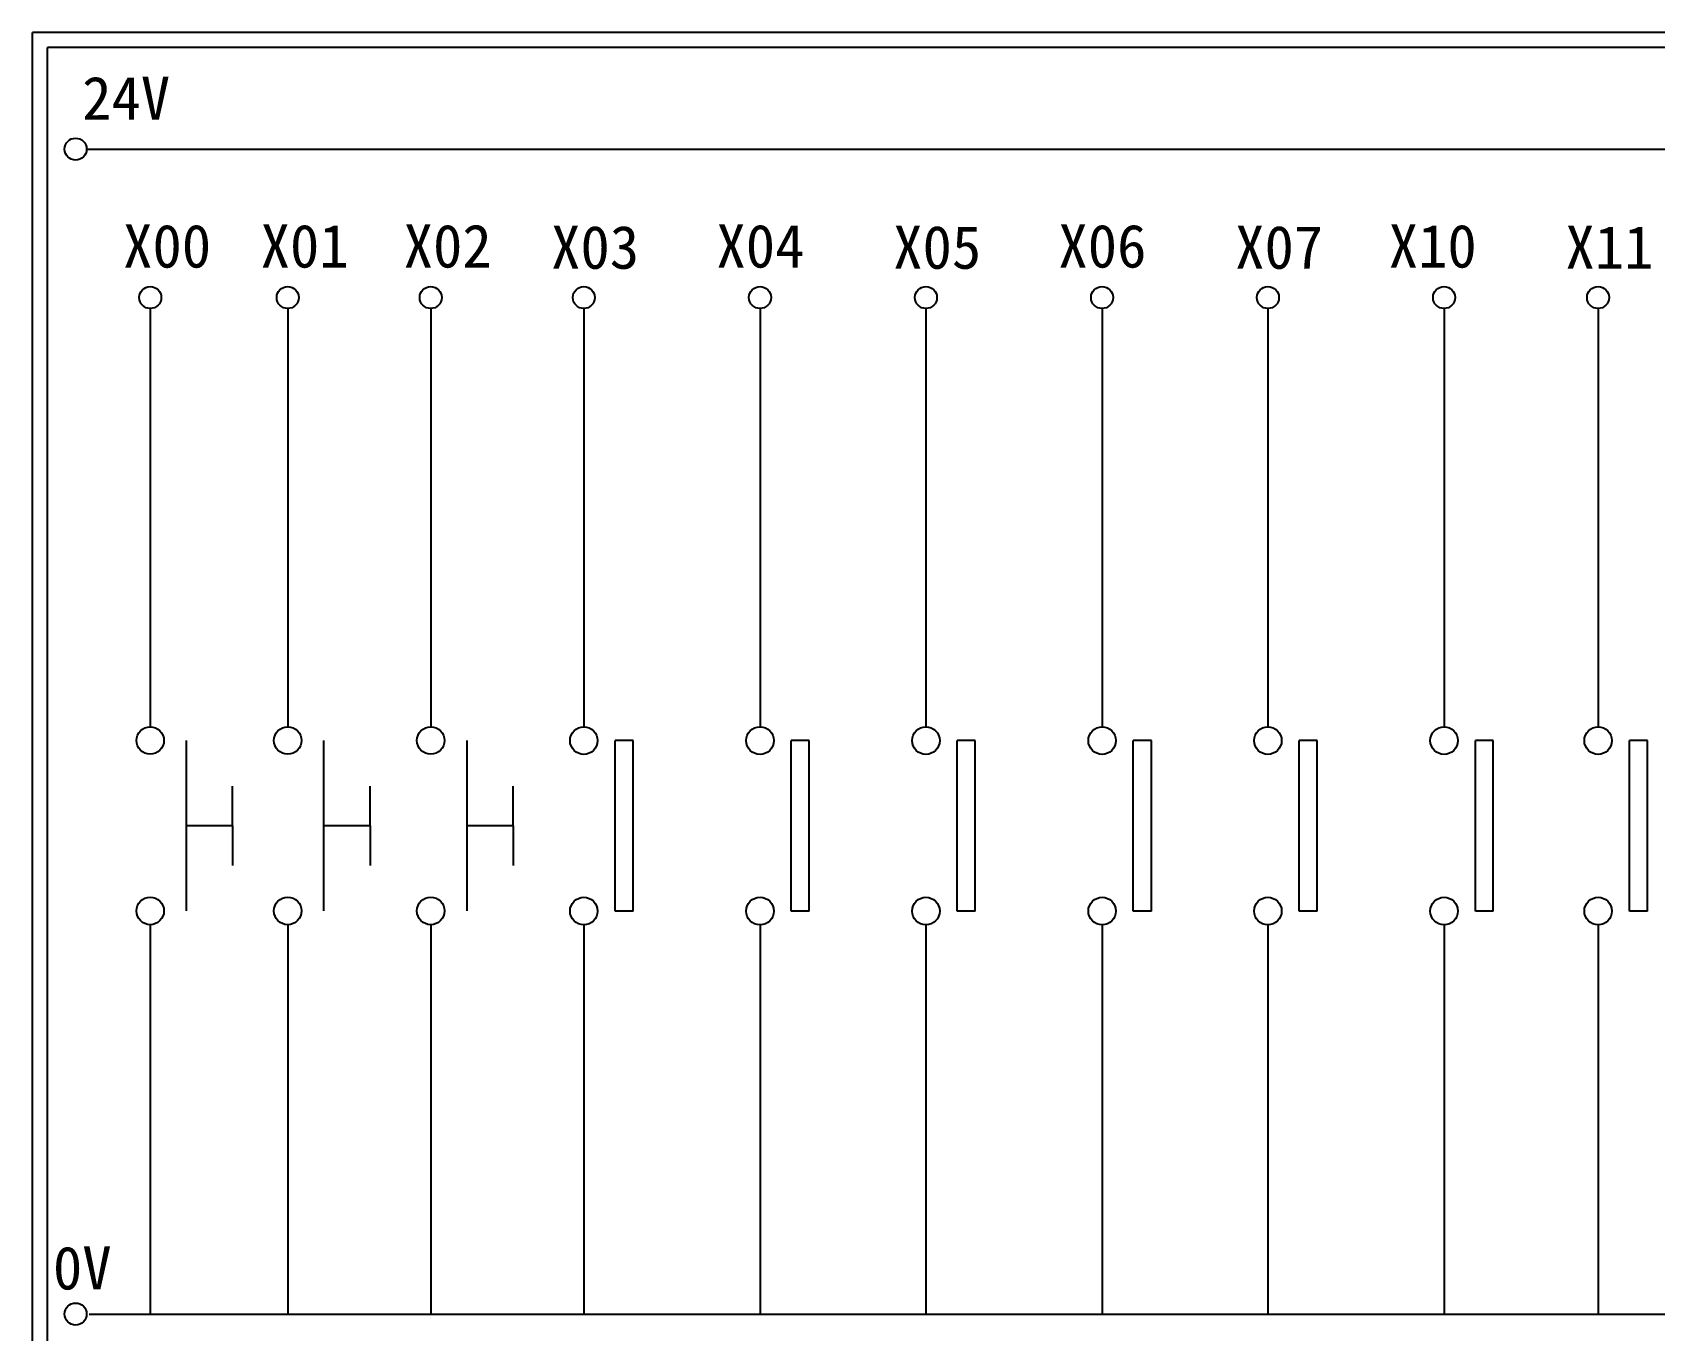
# Model space of a CAD drawing. Extents: x 275 to 562, y 265 to 469.
# Drawn here: x 274.9 to 410.3, y 360.5 to 468.9 of the extents above; entities that cross this region are included whole.
import ezdxf

# ---------------------------------------------------------------- set-up
doc = ezdxf.new("R2010")
doc.units = 0
doc.layers.get('0').update_dxf_attribs({"linetype": 'CONTINUOUS'})
doc.layers.add('圖框層', color=7, linetype='CONTINUOUS')
doc.layers.add('標尺寸層', color=3, linetype='CONTINUOUS')
doc.styles.add('STSL', font='kaiu.ttf')

msp = doc.modelspace()

# ---------------------------------------------------------------- linework, layer by layer
for p, q in [((325.04, 409.78), (323.54, 409.78)), ((339.75, 409.78), (338.25, 409.78)), ((353.59, 409.78), (352.09, 409.78)), ((368.31, 409.78), (366.8, 409.78)), ((382.15, 409.78), (380.65, 409.78)), ((396.86, 409.78), (395.36, 409.78)), ((409.72, 409.78), (408.22, 409.78)), ((291.6, 402.67), (291.6, 405.98)), ((303.08, 402.67), (303.08, 405.98)), ((315.02, 402.67), (315.02, 405.98)), ((291.6, 402.67), (291.6, 399.36)), ((303.08, 402.67), (303.08, 399.36)), ((315.02, 402.67), (315.02, 399.36)), ((325.04, 395.55), (323.54, 395.55)), ((339.75, 395.55), (338.25, 395.55)), ((353.59, 395.55), (352.09, 395.55)), ((368.31, 395.55), (366.8, 395.55)), ((382.15, 395.55), (380.65, 395.55)), ((396.86, 395.55), (395.36, 395.55)), ((409.72, 395.55), (408.22, 395.55))]:
    msp.add_line(p, q)
at = {"layer": '圖框層', "color": 7}
for p, q in [((561.9, 468.91), (274.9, 468.91)), ((274.9, 264.95), (274.9, 468.91)), ((560.65, 467.66), (276.15, 467.66)), ((276.15, 266.2), (276.15, 467.66))]:
    msp.add_line(p, q, dxfattribs=at)
at = {"layer": '標尺寸層', "color": 7}
for p, q in [((279.42, 459.17), (557.02, 459.17)), ((284.73, 445.86), (284.73, 410.94)), ((296.21, 445.86), (296.21, 410.94)), ((308.15, 445.86), (308.15, 410.94)), ((320.93, 445.86), (320.93, 410.93)), ((335.64, 445.86), (335.64, 410.93)), ((349.49, 445.86), (349.49, 410.93)), ((364.2, 445.86), (364.2, 410.93)), ((378.04, 445.86), (378.04, 410.93)), ((392.75, 445.86), (392.75, 410.93)), ((405.61, 445.86), (405.61, 410.93)), ((287.73, 409.79), (287.73, 395.56)), ((299.21, 409.79), (299.21, 395.56)), ((311.16, 409.79), (311.16, 395.56)), ((323.54, 395.55), (323.54, 409.78)), ((325.04, 395.55), (325.04, 409.78)), ((338.25, 395.55), (338.25, 409.78)), ((339.75, 395.55), (339.75, 409.78)), ((352.09, 395.55), (352.09, 409.78)), ((353.59, 395.55), (353.59, 409.78)), ((366.8, 395.55), (366.8, 409.78)), ((368.31, 395.55), (368.31, 409.78)), ((380.65, 395.55), (380.65, 409.78)), ((382.15, 395.55), (382.15, 409.78)), ((395.36, 395.55), (395.36, 409.78)), ((396.86, 395.55), (396.86, 409.78)), ((408.22, 395.55), (408.22, 409.78)), ((409.72, 395.55), (409.72, 409.78)), ((291.6, 402.67), (287.73, 402.67)), ((303.08, 402.67), (299.21, 402.67)), ((315.02, 402.67), (311.16, 402.67)), ((284.73, 394.41), (284.73, 361.9)), ((296.21, 394.41), (296.21, 361.9)), ((308.15, 394.41), (308.15, 361.9)), ((320.93, 394.41), (320.93, 361.9)), ((320.93, 394.4), (320.93, 361.9)), ((335.64, 394.41), (335.64, 361.9)), ((335.64, 394.4), (335.64, 361.9)), ((349.49, 394.41), (349.49, 361.9)), ((349.49, 394.4), (349.49, 361.9)), ((364.2, 394.41), (364.2, 361.9)), ((364.2, 394.4), (364.2, 361.9)), ((378.04, 394.41), (378.04, 361.9)), ((378.04, 394.4), (378.04, 361.9)), ((392.75, 394.41), (392.75, 361.9)), ((392.75, 394.4), (392.75, 361.9)), ((405.61, 394.41), (405.61, 361.9)), ((405.61, 394.4), (405.61, 361.9)), ((279.63, 361.9), (557.5, 361.9))]:
    msp.add_line(p, q, dxfattribs=at)
for centre, radius in [((278.5, 459.17), 0.92), ((284.73, 446.78), 0.92), ((296.21, 446.78), 0.92), ((308.15, 446.78), 0.92), ((320.93, 446.78), 0.92), ((320.93, 446.78), 0.92), ((335.64, 446.78), 0.92), ((349.49, 446.78), 0.92), ((349.49, 446.78), 0.92), ((364.2, 446.78), 0.92), ((378.04, 446.78), 0.92), ((378.04, 446.78), 0.92), ((392.75, 446.78), 0.92), ((405.61, 446.78), 0.92), ((405.61, 446.78), 0.92), ((284.73, 409.79), 1.15), ((296.21, 409.79), 1.15), ((308.15, 409.79), 1.15), ((320.93, 409.78), 1.15), ((335.64, 409.78), 1.15), ((349.49, 409.78), 1.15), ((364.2, 409.78), 1.15), ((378.04, 409.78), 1.15), ((392.75, 409.78), 1.15), ((405.61, 409.78), 1.15), ((284.73, 395.56), 1.15), ((296.21, 395.56), 1.15), ((308.15, 395.56), 1.15), ((320.93, 395.55), 1.15), ((335.64, 395.55), 1.15), ((349.49, 395.55), 1.15), ((364.2, 395.55), 1.15), ((378.04, 395.55), 1.15), ((392.75, 395.55), 1.15), ((405.61, 395.55), 1.15), ((278.5, 361.9), 0.92)]:
    msp.add_circle(centre, radius, dxfattribs=at)

# ---------------------------------------------------------------- texts
at = {"layer": '圖框層', "color": 4, "style": 'STSL'}
for s, p in [('24V', (279.05, 461.63)), ('X00', (282.47, 449.28)), ('X01', (293.95, 449.28)), ('X02', (305.89, 449.28)), ('X03', (318.2, 449.18)), ('X04', (332, 449.28)), ('X05', (346.76, 449.18)), ('X06', (360.55, 449.28)), ('X07', (375.31, 449.18)), ('X10', (388.13, 449.28)), ('X11', (402.88, 449.18)), ('0V', (276.61, 363.95))]:
    msp.add_text(s, height=3.6, dxfattribs=at).set_placement(p)

doc.saveas('drawing.dxf')
